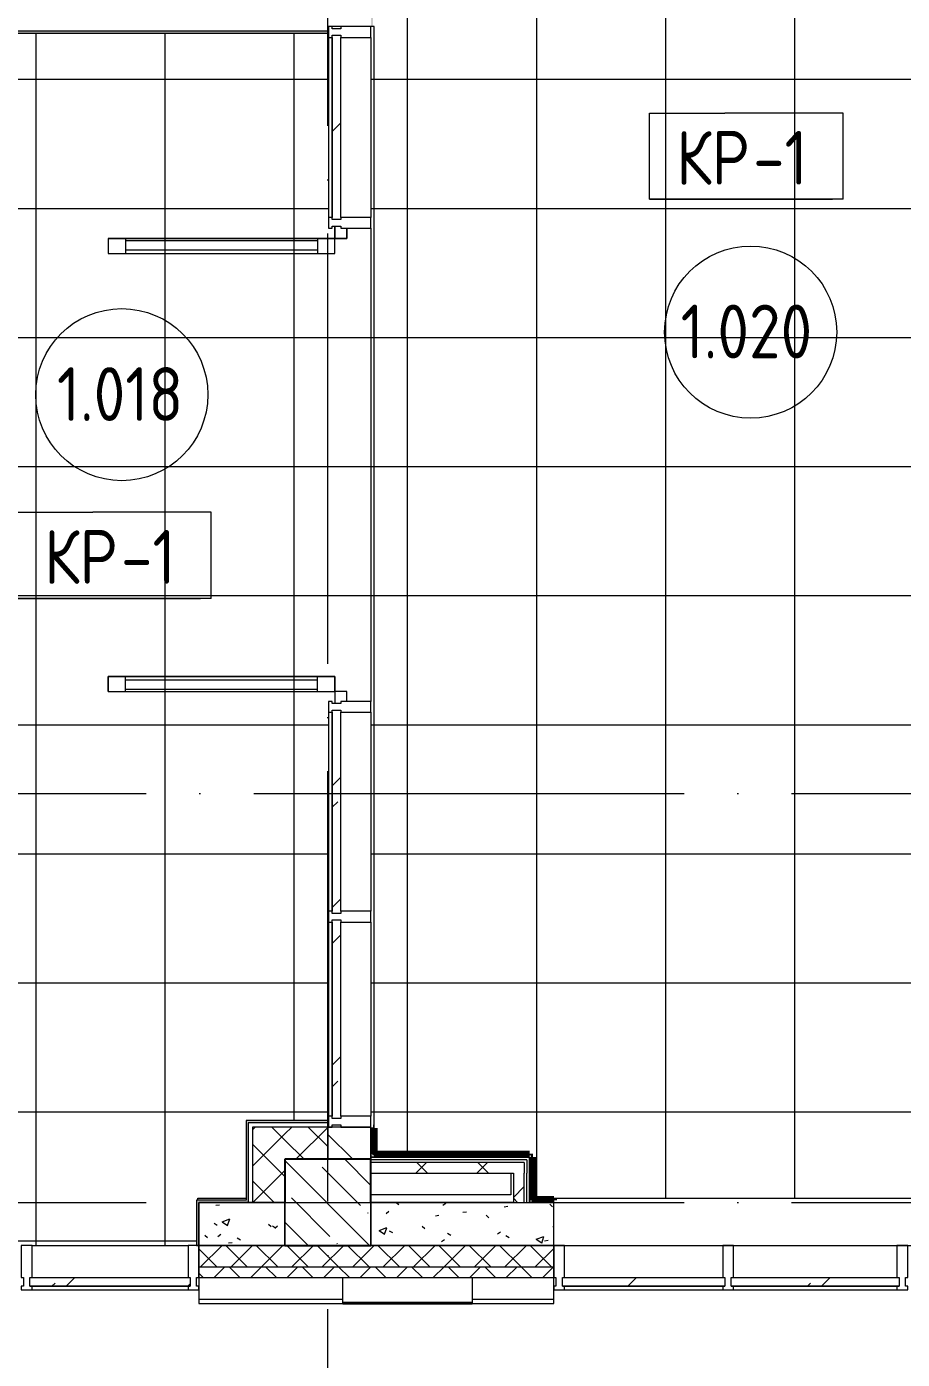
# Model space of a CAD drawing. Header units: millimetres. Extents: x -4370 to 196781, y -4577 to 61202.
# Drawn here: x 73400 to 77470, y 25695 to 31890 of the extents above; entities that cross this region are included whole.
import ezdxf

# ---------------------------------------------------------------- set-up
doc = ezdxf.new("R2010")
doc.units = ezdxf.units.MM
doc.linetypes.add('ADSK_Линия сетки', pattern=[2500, 2000, -250, 0, -250])
for name, color, linetype, lineweight in [('A-AREA-____-IDEN', 2, 'Continuous', 20), ('A-DETL-GENF-OTLN', 92, 'Continuous', 9), ('A-FLOR-____-IDEN', 11, 'Continuous', 20), ('A-FLOR-____-OTLN', 192, 'Continuous', 9), ('A-FLOR-____-PATT', 8, 'Continuous', 9), ('A-GENM-____-MCUT', 13, 'Continuous', 9), ('A-GENM-____-OTLN', 13, 'Continuous', 9), ('A-GLAZ-____-MCUT', 151, 'Continuous', 9), ('A-GLAZ-____-OTLN', 151, 'Continuous', 9), ('A-GLAZ-CURT-OTLN', 52, 'Continuous', 9), ('A-GLAZ-CWMG-MCUT', 51, 'Continuous', 9), ('A-GLAZ-CWMG-OTLN', 51, 'Continuous', 9), ('A-WALL-____-MCUT', 113, 'Continuous', 9), ('A-WALL-____-PATT', 111, 'Continuous', 9), ('A-WALL-FNSH-MCUT', 113, 'Continuous', 9), ('I-WALL-____-OTLN', 2, 'Continuous', 9), ('S-COLS-____-MCUT', 52, 'Continuous', 9), ('S-COLS-____-OTLN', 52, 'Continuous', 9), ('S-GRID-____-OTLN', 1, 'Continuous', 9)]:
    doc.layers.add(name, color=color, linetype=linetype, lineweight=lineweight)
doc.styles.add('GOST Common_1', font='GOST_Common.ttf', dxfattribs={"width": 0.9, "height": 250})
pattern_1 = [(135, (0, 0), (-84.85281, -84.85281), []), (225, (0, 0), (84.85281, -84.85281), [])]
pattern_2 = [(45, (0, 0), (-141.42136, 141.42136), []), (135, (0, 0), (-141.42136, -141.42136), [])]

# ---------------------------------------------------------------- blocks, each defined once
blk = doc.blocks.new('Прямоугольный импост - Импост структурный с накладкой - 180мм-37172188-О_АИ_ПП_0_000_Целиком')
at = {"layer": 'A-GLAZ-CWMG-OTLN', "color": 10, "lineweight": 5}
for p, q in [((74803, 31840), (74803, 31003)), ((75000, 31840), (75000, 31003))]:
    blk.add_line(p, q, dxfattribs=at)
blk = doc.blocks.new('Прямоугольный импост - Импост структурный с накладкой - 180мм-37172030-О_АИ_ПП_0_000_Целиком')
at = {"layer": 'A-GLAZ-CWMG-MCUT', "color": 90}
for p, q in [((-25, 40), (-25, 180)), ((-25, 180), (25, 180)), ((25, 180), (25, 40)), ((-15, 40), (-25, 40)), ((-25, -17), (-25, 0)), ((-25, 0), (-15, 0)), ((-15, 0), (-15, 40)), ((15, 40), (15, 0)), ((25, 40), (15, 40)), ((15, 0), (25, 0)), ((25, 0), (25, -17)), ((25, -17), (-25, -17))]:
    blk.add_line(p, q, dxfattribs=at)
blk = doc.blocks.new('PNS_Панель прямоугольная3 - Нр_Стекло - 40мм 2-37172192-О_АИ_ПП_0_000_Целиком')
at = {"layer": 'A-GLAZ-____-OTLN', "lineweight": 5}
h = blk.add_hatch(dxfattribs=at)
h.set_pattern_fill('FP_20', color=256, style=0, pattern_type=2)
h.set_pattern_definition([(315, (-31321.5, 74919.98), (282.8427, 282.8427), [200, -600]), (315, (-31421.5, 75119.98), (282.8427, 282.8427), [600, -200]), (315, (-31521.5, 74719.98), (282.8427, 282.8427), [200, -600])])
h.paths.add_polyline_path([(-428.5, -40), (428.5, -40), (428.5, 0), (-428.5, 0)])
at = {"layer": 'A-GLAZ-____-MCUT', "color": 10, "lineweight": 5}
for p, q in [((418.5, 0), (-418.5, 0)), ((-418.5, -40), (418.5, -40))]:
    blk.add_line(p, q, dxfattribs=at)
at = {"layer": 'A-GLAZ-____-OTLN', "color": 10, "lineweight": 5}
blk.add_line((-428.5, 0), (428.5, 0), dxfattribs=at)
blk = doc.blocks.new('Дверь_Витражная_СКБ_2Ст - ДВН_ДАО_Главный вход-37172286-О_АИ_ПП_0_000_Целиком')
at = {"layer": 'A-DETL-GENF-OTLN', "color": 90}
for p, q in [((-1053, 1040.5), (-983, 1040.5)), ((-1053, 1040.5), (-1053, -12.5)), ((-983, 1040.5), (-1053, 1040.5)), ((-1053, 1040.5), (-1053, -12.5)), ((-983, 1040.5), (-983, -12.5)), ((-983, -12.5), (-983, 1040.5)), ((1053, 1040.5), (983, 1040.5)), ((983, 1040.5), (983, -12.5)), ((1053, 1040.5), (983, 1040.5)), ((983, 1040.5), (983, -12.5)), ((1053, 1040.5), (1053, -12.5)), ((1053, -12.5), (1053, 1040.5)), ((-1053, 960.5), (-983, 960.5)), ((-1043, 960.5), (-1043, 67.5)), ((-999, 960.5), (-999, 67.5)), ((1053, 960.5), (983, 960.5)), ((999, 960.5), (999, 67.5)), ((1043, 960.5), (1043, 67.5)), ((-1053, 67.5), (-983, 67.5)), ((1053, 67.5), (983, 67.5)), ((-1053, -12.5), (-1110, -12.5)), ((-1053, -12.5), (-1110, -12.5)), ((-983, -12.5), (-1053, -12.5)), ((-1053, -12.5), (-983, -12.5)), ((-1053, -67.5), (-1053, -12.5)), ((-1053, -67.5), (-1053, -12.5)), ((983, -12.5), (1053, -12.5)), ((983, -12.5), (1053, -12.5)), ((1053, -67.5), (1053, -12.5)), ((1053, -12.5), (1110, -12.5)), ((1053, -12.5), (1053, -67.5)), ((1110, -12.5), (1053, -12.5)), ((-1100, -67.5), (-1053, -67.5)), ((-1100, -67.5), (-1053, -67.5)), ((1100, -67.5), (1053, -67.5)), ((1053, -67.5), (1100, -67.5))]:
    blk.add_line(p, q, dxfattribs=at)
blk = doc.blocks.new('Прямоугольный импост - Импост структурный с накладкой - 180мм-37172032-О_АИ_ПП_0_000_Целиком')
at = {"layer": 'A-GLAZ-CWMG-MCUT', "color": 90}
for p, q in [((-25, 40), (-25, 180)), ((-25, 180), (25, 180)), ((25, 180), (25, 40)), ((-15, 40), (-25, 40)), ((-25, -17), (-25, 0)), ((-25, 0), (-15, 0)), ((-15, 0), (-15, 40)), ((15, 40), (15, 0)), ((25, 40), (15, 40)), ((15, 0), (25, 0)), ((25, 0), (25, -17)), ((25, -17), (-25, -17))]:
    blk.add_line(p, q, dxfattribs=at)
blk = doc.blocks.new('PNS_Панель прямоугольная3 - Нр_Стекло - 40мм 2-37172512-О_АИ_ПП_0_000_Целиком')
at = {"layer": 'A-GLAZ-____-OTLN', "lineweight": 5}
h = blk.add_hatch(dxfattribs=at)
h.set_pattern_fill('FP_21', color=256, style=0, pattern_type=2)
h.set_pattern_definition([(315, (-28140.5, 74919.98), (282.8427, 282.8427), [200, -600]), (315, (-28240.5, 75119.98), (282.8427, 282.8427), [600, -200]), (315, (-28340.5, 74719.98), (282.8427, 282.8427), [200, -600])])
h.paths.add_polyline_path([(-472.5, 0), (-472.5, -40), (472.5, -40), (472.5, 0), (-462.5, 0)])
at = {"layer": 'A-GLAZ-____-MCUT', "color": 10, "lineweight": 5}
for p, q in [((462.5, 0), (-462.5, 0)), ((-462.5, -40), (462.5, -40))]:
    blk.add_line(p, q, dxfattribs=at)
at = {"layer": 'A-GLAZ-____-OTLN', "color": 10, "lineweight": 5}
blk.add_line((-472.5, 0), (472.5, 0), dxfattribs=at)
blk = doc.blocks.new('Прямоугольный импост - Импост структурный с накладкой - 180мм-37172510-О_АИ_ПП_0_000_Целиком')
at = {"layer": 'A-GLAZ-CWMG-OTLN', "color": 10, "lineweight": 5}
for p, q in [((74803, 28703), (74803, 27778)), ((75000, 28703), (75000, 27778))]:
    blk.add_line(p, q, dxfattribs=at)
blk = doc.blocks.new('Прямоугольный импост - Импост структурный с накладкой - 180мм-37172034-О_АИ_ПП_0_000_Целиком')
at = {"layer": 'A-GLAZ-CWMG-MCUT', "color": 90}
for p, q in [((-25, 40), (-25, 180)), ((-25, 180), (25, 180)), ((25, 180), (25, 40)), ((-15, 40), (-25, 40)), ((-25, -17), (-25, 0)), ((-25, 0), (-15, 0)), ((-15, 0), (-15, 40)), ((15, 40), (15, 0)), ((25, 40), (15, 40)), ((15, 0), (25, 0)), ((25, 0), (25, -17)), ((25, -17), (-25, -17))]:
    blk.add_line(p, q, dxfattribs=at)
blk = doc.blocks.new('PNS_Панель прямоугольная3 - Нр_Стекло - 40мм 2-37172520-О_АИ_ПП_0_000_Целиком')
at = {"layer": 'A-GLAZ-____-OTLN', "lineweight": 5}
h = blk.add_hatch(dxfattribs=at)
h.set_pattern_fill('FP_22', color=256, style=0, pattern_type=2)
h.set_pattern_definition([(315, (-27176.5, 74919.98), (282.8427, 282.8427), [200, -600]), (315, (-27276.5, 75119.98), (282.8427, 282.8427), [600, -200]), (315, (-27376.5, 74719.98), (282.8427, 282.8427), [200, -600])])
h.paths.add_polyline_path([(-461.5, -40), (461.5, -40), (461.5, 0), (-461.5, 0)])
at = {"layer": 'A-GLAZ-____-MCUT', "color": 10, "lineweight": 5}
for p, q in [((451.5, 0), (-451.5, 0)), ((-451.5, -40), (451.5, -40))]:
    blk.add_line(p, q, dxfattribs=at)
at = {"layer": 'A-GLAZ-____-OTLN', "color": 10, "lineweight": 5}
blk.add_line((-461.5, 0), (461.5, 0), dxfattribs=at)
blk = doc.blocks.new('Прямоугольный импост - Импост структурный с накладкой - 180мм-37172511-О_АИ_ПП_0_000_Целиком')
at = {"layer": 'A-GLAZ-CWMG-OTLN', "color": 10, "lineweight": 5}
for p, q in [((74803, 27728), (74803, 26825)), ((75000, 27728), (75000, 26825))]:
    blk.add_line(p, q, dxfattribs=at)
blk = doc.blocks.new('Прямоугольный импост - Импост структурный с накладкой - 190мм-21718785-О_АИ_ПП_0_000_Целиком')
at = {"layer": 'A-GLAZ-CWMG-MCUT', "color": 90}
for p, q in [((0, 17), (-50, 17)), ((-50, 17), (-50, 0)), ((-50, 0), (-40, 0)), ((-40, 0), (-40, -40)), ((-10, -40), (-10, 0)), ((-10, 0), (0, 0)), ((0, 0), (0, 17)), ((-40, -40), (-50, -40)), ((-50, -40), (-50, -190)), ((0, -40), (-10, -40)), ((0, -190), (0, -40)), ((-50, -190), (0, -190))]:
    blk.add_line(p, q, dxfattribs=at)
blk = doc.blocks.new('PNS_Панель прямоугольная2 - Нр_Стекло - 40мм-36084321-О_АИ_ПП_0_000_Целиком')
at = {"layer": 'A-GLAZ-____-OTLN', "lineweight": 5}
h = blk.add_hatch(dxfattribs=at)
h.set_pattern_fill('FP_90', color=256, style=0, pattern_type=2)
h.set_pattern_definition([(45, (-73887.5, -25935), (-282.8427, 282.8427), [200, -600]), (45, (-74087.5, -26035), (-282.8427, 282.8427), [600, -200]), (45, (-73687.5, -26135), (-282.8427, 282.8427), [200, -600])])
h.paths.add_polyline_path([(372.5, 0), (372.5, 40), (-372.5, 40), (-372.5, 0), (362.5, 0)])
at = {"layer": 'A-GLAZ-____-MCUT', "color": 10, "lineweight": 5}
for p, q in [((-362.5, 40), (362.5, 40)), ((362.5, 0), (-362.5, 0))]:
    blk.add_line(p, q, dxfattribs=at)
at = {"layer": 'A-GLAZ-____-OTLN', "color": 10, "lineweight": 5}
blk.add_line((-372.5, 0), (372.5, 0), dxfattribs=at)
blk = doc.blocks.new('Прямоугольный импост - Импост структурный с накладкой - 190мм-21850607-О_АИ_ПП_0_000_Целиком')
at = {"layer": 'A-GLAZ-CWMG-MCUT', "color": 90}
for p, q in [((-50, 0), (-50, 17)), ((-50, 17), (0, 17)), ((-40, 0), (-50, 0)), ((-40, -40), (-40, 0)), ((0, 0), (-10, 0)), ((-10, 0), (-10, -40)), ((0, 17), (0, 0)), ((-50, -190), (-50, -40)), ((-50, -40), (-40, -40)), ((-10, -40), (0, -40)), ((0, -40), (0, -190)), ((0, -190), (-50, -190))]:
    blk.add_line(p, q, dxfattribs=at)
blk = doc.blocks.new('Прямоугольный импост - Импост структурный с накладкой - 190мм-36086474-О_АИ_ПП_0_000_Целиком')
at = {"layer": 'A-GLAZ-CWMG-OTLN', "color": 10, "lineweight": 5}
for p, q in [((73425, 26225), (74150, 26225)), ((73425, 26018), (74150, 26018))]:
    blk.add_line(p, q, dxfattribs=at)
blk = doc.blocks.new('Прямоугольный импост - Импост структурный с накладкой - 190мм-21718787-О_АИ_ПП_0_000_Целиком')
at = {"layer": 'A-GLAZ-CWMG-MCUT', "color": 90}
for p, q in [((-25, 0), (-25, 17)), ((-25, 17), (25, 17)), ((-15, 0), (-25, 0)), ((-15, -40), (-15, 0)), ((25, 0), (15, 0)), ((15, 0), (15, -40)), ((25, 17), (25, 0)), ((-25, -190), (-25, -40)), ((-25, -40), (-15, -40)), ((15, -40), (25, -40)), ((25, -40), (25, -190)), ((25, -190), (-25, -190))]:
    blk.add_line(p, q, dxfattribs=at)
blk = doc.blocks.new('PNS_Панель прямоугольная2 - Нр_Стекло - 40мм-36086606-О_АИ_ПП_0_000_Целиком')
at = {"layer": 'A-GLAZ-____-OTLN', "lineweight": 5}
h = blk.add_hatch(dxfattribs=at)
h.set_pattern_fill('FP_91', color=256, style=0, pattern_type=2)
h.set_pattern_definition([(45, (-76367.47, -25935), (-282.8427, 282.8427), [200, -600]), (45, (-76567.47, -26035), (-282.8427, 282.8427), [600, -200]), (45, (-76167.47, -26135), (-282.8427, 282.8427), [200, -600])])
h.paths.add_polyline_path([(241.9, 0), (377.5, 0), (377.5, 40), (-377.5, 40), (-377.5, 0), (-367.5, 0)])
at = {"layer": 'A-GLAZ-____-MCUT', "color": 10, "lineweight": 5}
for p, q in [((-367.5, 40), (367.5, 40)), ((367.5, 0), (-367.5, 0))]:
    blk.add_line(p, q, dxfattribs=at)
at = {"layer": 'A-GLAZ-____-OTLN', "color": 10, "lineweight": 5}
blk.add_line((-377.5, 0), (377.5, 0), dxfattribs=at)
blk = doc.blocks.new('PNS_Панель прямоугольная2 - Нр_Стекло - 40мм-36085574-О_АИ_ПП_0_000_Целиком')
at = {"layer": 'A-GLAZ-____-OTLN', "lineweight": 5}
h = blk.add_hatch(dxfattribs=at)
h.set_pattern_fill('FP_92', color=256, style=0, pattern_type=2)
h.set_pattern_definition([(45, (-77164.96, -25935), (-282.8427, 282.8427), [200, -600]), (45, (-77364.96, -26035), (-282.8427, 282.8427), [600, -200]), (45, (-76964.96, -26135), (-282.8427, 282.8427), [200, -600])])
h.paths.add_polyline_path([(390, 0), (390, 40), (-390, 40), (-390, 0), (380, 0)])
at = {"layer": 'A-GLAZ-____-MCUT', "color": 10, "lineweight": 5}
for p, q in [((-380, 40), (380, 40)), ((380, 0), (-380, 0))]:
    blk.add_line(p, q, dxfattribs=at)
at = {"layer": 'A-GLAZ-____-OTLN', "color": 10, "lineweight": 5}
blk.add_line((-390, 0), (390, 0), dxfattribs=at)
blk = doc.blocks.new('Прямоугольный импост - Импост структурный с накладкой - 190мм-36086501-О_АИ_ПП_0_000_Целиком')
at = {"layer": 'A-GLAZ-CWMG-OTLN', "color": 10, "lineweight": 5}
for p, q in [((75900, 26225), (76635, 26225)), ((75900, 26018), (76635, 26018))]:
    blk.add_line(p, q, dxfattribs=at)
blk = doc.blocks.new('Прямоугольный импост - Импост структурный с накладкой - 190мм-36086511-О_АИ_ПП_0_000_Целиком')
at = {"layer": 'A-GLAZ-CWMG-OTLN', "color": 10, "lineweight": 5}
for p, q in [((76685, 26225), (77445, 26225)), ((76685, 26018), (77445, 26018))]:
    blk.add_line(p, q, dxfattribs=at)
blk = doc.blocks.new('ASML_АР_Отделка Люка - ВО Отделка люков_Грунтовка 0_Шпатлевка 0_Окраска 0_0-V76-О_АИ_ПП_0_000_Целиком')
at = {"layer": 'A-GENM-____-MCUT', "color": 130, "lineweight": 25}
for p, q in [((300, 3), (-300, 3)), ((-300, 3), (-300, 0)), ((300, 0), (300, 3)), ((-300, 0), (300, 0))]:
    blk.add_line(p, q, dxfattribs=at)
blk = doc.blocks.new('0083_СОШ675_АР_R22_rvt-1-О_АИ_ПП_0_000_Целиком')
at = {"layer": 'A-WALL-____-PATT', "lineweight": 5}
h = blk.add_hatch(dxfattribs=at)
h.set_pattern_fill('FP_4', color=10, style=0, pattern_type=2)
h.set_pattern_definition([(135, (0, 0), (-141.42136, -141.42136), [])])
h.paths.add_polyline_path([(74800, 26625), (75000, 26625), (75000, 26775), (74800, 26775)])
h = blk.add_hatch(dxfattribs=at)
h.set_pattern_fill('FP_56', color=252, style=0, pattern_type=2)
h.set_pattern_definition(pattern_2)
h.paths.add_polyline_path([(75662.5, 26560), (75712.5, 26560), (75712.5, 26610), (75000, 26610), (75000, 26560), (75267.5, 26560)])
h = blk.add_hatch(dxfattribs=at)
h.set_pattern_fill('FP_56', color=252, style=0, pattern_type=2)
h.set_pattern_definition(pattern_2)
h.paths.add_polyline_path([(75662.5, 26425), (75712.5, 26425), (75712.5, 26560), (75662.5, 26560), (75662.5, 26501.3)])
h = blk.add_hatch(dxfattribs=at)
h.set_pattern_fill('FP_5', color=10, style=0, pattern_type=2)
h.set_pattern_definition([(50, (0, 0), (364.3679, -31.8783), [38.1, -419.1]), (355, (0, 0), (-70.4859, 382.1133), [30.48, -335.28]), (100.451, (30.36, -2.66), (293.885, 350.2334), [32.38, -356.18]), (46.184, (0, 101.6), (542.1585, -84.0858), [57.15, -628.65]), (96.636, (45.2, 94.6), (474.805, 494.8554), [48.57, -534.27]), (351.184, (0, 101.6), (474.8102, 494.85), [45.72, -502.92]), (21, (50.8, 76.2), (303.2285, -204.5305), [38.1, -419.1]), (326, (50.8, 76.2), (123.6039, 368.376), [30.48, -335.28]), (71.451, (76.07, 59.16), (426.8341, 163.8427), [32.38, -356.18]), (37.5, (0, 0), (6.17665, 169.11015), [16.764, -314.452, 16.764, -323.596, -336.55]), (37.5, (0, 0), (6.17665, 169.11015), [-671.576, 16.764, -319.786]), (7.5, (0, 0), (133.63888, 200.3615), [16.764, -177.292, 16.764, -306.832, -128.27]), (7.5, (0, 0), (133.63888, 200.3615), [-517.652, 16.764, -111.506]), (327.5, (-113.28, 0), (271.18182, -11.45836), [16.764, -110.236, 16.764, -379.476, -525.78]), (327.5, (-113.28, 0), (271.18182, -11.45836), [-523.24, 16.764, -509.016]), (317.5, (-164.08, 0), (296.2585, 50.85285), [16.764, -148.336, 16.764, -246.38, -373.38]), (317.5, (-164.08, 0), (296.2585, 50.85285), [-428.244, 16.764, -356.616])])
h.paths.add_polyline_path([(75267.5, 26225), (75850, 26225), (75850, 26425), (75000, 26425), (75000, 26225)])
h.paths.add_polyline_path([(74600, 26225), (74600, 26425), (74200, 26425), (74200, 26225), (74336.1, 26225)])
h = blk.add_hatch(dxfattribs=at)
h.set_pattern_fill('FP_6', color=10, style=0, pattern_type=2)
h.set_pattern_definition([(45, (0, 0), (-70.71068, 70.71068), []), (135, (0, 0), (-70.71068, -70.71068), [])])
h.paths.add_polyline_path([(104700, 26125.1), (104700, 26225.1), (104430, 26225.1), (104430, 26125.1), (104600, 26125.1)])
h.paths.add_polyline_path([(103330, 26125.1), (103330, 26225.1), (103090, 26225.1), (103090, 26125.1), (103210, 26125.1)])
h.paths.add_polyline_path([(101360, 26125.1), (101360, 26225.1), (100150, 26225.1), (100150, 26125.1), (101347.4, 26125.1)])
h.paths.add_polyline_path([(97450, 26125.1), (97450, 26225.1), (96250, 26225.1), (96250, 26125.1), (97000.7, 26125.1)])
h.paths.add_polyline_path([(98350, 26125.1), (99250, 26125.1), (99250, 26225.1), (98350, 26225.1)])
h.paths.add_polyline_path([(95350, 26125.1), (95350, 26225.1), (94450, 26225.1), (94450, 26125.1), (95137.9, 26125.1)])
h.paths.add_polyline_path([(93550, 26125.1), (93550, 26225.1), (92350, 26225.1), (92350, 26125.1), (93275, 26125.1)])
h.paths.add_polyline_path([(91412.2, 26125.1), (91450, 26125.1), (91450, 26225.1), (90550, 26225.1), (90550, 26125.1)])
h.paths.add_polyline_path([(89650, 26125.1), (89650, 26225.1), (88450, 26225.1), (88450, 26125.1), (89549.3, 26125.1)])
h.paths.add_polyline_path([(87550, 26125.1), (87550, 26225.1), (86650, 26225.1), (86650, 26125.1)])
h.paths.add_polyline_path([(85750, 26125.1), (85750, 26225.1), (84250, 26225.1), (84250, 26125.1), (85202.7, 26125.1)])
h.paths.add_polyline_path([(83350, 26125.1), (83350, 26225.1), (82450, 26225.1), (82450, 26125.1), (83339.8, 26125.1)])
h.paths.add_polyline_path([(81477, 26125.1), (81550, 26125.1), (81550, 26225.1), (79900, 26225), (79900, 26125.1), (80856.1, 26125.1)])
h.paths.add_polyline_path([(75850, 26125.1), (75850, 26225.1), (74200, 26225.1), (74200, 26125.1), (75578, 26125.1)])
h = blk.add_hatch(dxfattribs=at)
h.set_pattern_fill('FP_1', color=10, style=0, pattern_type=2)
h.set_pattern_definition(pattern_1)
h.paths.add_polyline_path([(104600, 26075.1), (104600, 26125.1), (104430, 26125.1), (104430, 26075.1), (104550, 26075.1)])
h.paths.add_polyline_path([(103330, 26075.1), (103330, 26125.1), (103090, 26125.1), (103090, 26075.1), (103210, 26075.1)])
h.paths.add_polyline_path([(99250, 26075.1), (99250, 26125.1), (98350, 26125.1), (98350, 26075.1), (98863.6, 26075.1)])
h.paths.add_polyline_path([(100415.9, 26075.1), (101360, 26075.1), (101360, 26125.1), (100150, 26125.1), (100150, 26075.1)])
h.paths.add_polyline_path([(97000.7, 26075.1), (97450, 26075.1), (97450, 26125.1), (96250, 26125.1), (96250, 26075.1), (96379.8, 26075.1)])
h.paths.add_polyline_path([(92654.1, 26075.1), (93550, 26075.1), (93550, 26125.1), (92350, 26125.1), (92350, 26075.1)])
h.paths.add_polyline_path([(95137.9, 26075.1), (95350, 26075.1), (95350, 26125.1), (94450, 26125.1), (94450, 26075.1)])
h.paths.add_polyline_path([(91412.2, 26075.1), (91450, 26075.1), (91450, 26125.1), (90550, 26125.1), (90550, 26075.1)])
h.paths.add_polyline_path([(89650, 26075.1), (89650, 26125.1), (88450, 26125.1), (88450, 26075.1), (89549.3, 26075.1)])
h.paths.add_polyline_path([(87550, 26075.1), (87550, 26125.1), (86650, 26125.1), (86650, 26075.1)])
h.paths.add_polyline_path([(85202.7, 26075.1), (85750, 26075.1), (85750, 26125.1), (84250, 26125.1), (84250, 26075.1), (84581.7, 26075.1)])
h.paths.add_polyline_path([(83339.8, 26075.1), (83350, 26075.1), (83350, 26125.1), (82450, 26125.1), (82450, 26075.1), (82718.9, 26075.1)])
h.paths.add_polyline_path([(81477, 26075.1), (81550, 26075.1), (81550, 26125.1), (79900, 26125.1), (79900, 26075.1), (80856.1, 26075.1)])
h.paths.add_polyline_path([(75470, 26075.1), (75850, 26075.1), (75850, 26125.1), (74200, 26125.1), (74200, 26075.1), (75267.5, 26075.1)])
at = {"layer": 'S-COLS-____-OTLN', "lineweight": 5}
h = blk.add_hatch(dxfattribs=at)
h.set_pattern_fill('FP_3', color=256, style=0, pattern_type=2)
h.set_pattern_definition([(135, (0, 0), (-142.5612, -142.5612), []), (135, (142.56, 0), (-142.5612, -142.5612), [252.016, -50.403, 3.353, -47.05])])
h.paths.add_polyline_path([(74646.6, 26225), (75000, 26225), (75000, 26625), (74600, 26625), (74600, 26225)])
at = {"layer": 'A-FLOR-____-OTLN', "color": 90}
for p, q in [((75650, 26560), (75650, 26460)), ((75650, 26460), (75000, 26460)), ((75850, 26225.1), (79900, 26225.1))]:
    blk.add_line(p, q, dxfattribs=at)
at = {"layer": 'A-WALL-____-MCUT', "color": 50, "lineweight": 13}
for p, q in [((75000, 26775), (74800, 26775)), ((74800, 26775), (74800, 26625)), ((75000, 26625), (75000, 26775)), ((74800, 26625), (75000, 26625)), ((75000, 26610), (75000, 26560)), ((75712.5, 26610), (75000, 26610)), ((75712.5, 26610), (75712.5, 26560)), ((75000, 26560), (75662.5, 26560)), ((75662.5, 26560), (75662.5, 26425)), ((75712.5, 26425), (75712.5, 26560)), ((74600, 26425), (74200, 26425)), ((74200, 26425), (74200, 26225)), ((75662.5, 26425), (75000, 26425)), ((75712.5, 26425), (75725, 26425)), ((75725, 26425), (75737.5, 26425)), ((75850, 26425), (75737.5, 26425)), ((75850, 26225), (75850, 26425)), ((74600, 26225.1), (74200, 26225.1)), ((74200, 26225), (74600, 26225)), ((75850, 26225.1), (75000, 26225.1)), ((75000, 26225), (75850, 26225)), ((74200, 26125.1), (74200, 26090.1)), ((74200, 26125.1), (75850, 26125.1)), ((74200, 26090.1), (74200, 26075.1)), ((75850, 26090.1), (75850, 26125.1)), ((75850, 26075.1), (75850, 26090.1)), ((74200, 26075.1), (74870, 26075.1)), ((74870, 26075.1), (75470, 26075.1)), ((75470, 26075.1), (75850, 26075.1))]:
    blk.add_line(p, q, dxfattribs=at)
at = {"layer": 'A-WALL-____-MCUT', "color": 10, "lineweight": 5}
for p, q in [((75725, 26622.5), (75000, 26622.5)), ((75725, 26622.5), (75725, 26610)), ((75725, 26610), (75725, 26560)), ((75725, 26425), (75725, 26560)), ((74600, 26225), (74600, 26425)), ((75000, 26425), (75000, 26225)), ((75662.5, 26425), (75712.5, 26425)), ((74200, 25975.1), (74870, 25975.1)), ((75470, 25975.1), (75850, 25975.1))]:
    blk.add_line(p, q, dxfattribs=at)
at = {"layer": 'A-WALL-____-MCUT', "color": 90}
for p, q in [((74200, 26225.1), (74200, 26125.1)), ((75000, 26225.1), (74600, 26225.1)), ((75850, 26125.1), (75850, 26225.1)), ((74200, 26075.1), (74200, 25975.1)), ((74870, 25975.1), (74870, 26075.1)), ((75470, 26075.1), (75470, 25975.1)), ((75850, 25975.1), (75850, 26075.1))]:
    blk.add_line(p, q, dxfattribs=at)
at = {"layer": 'A-WALL-FNSH-MCUT', "color": 90}
for p, q in [((75737.5, 26635), (75000, 26635)), ((75000, 26635), (75000, 26622.5)), ((75000, 26622.5), (75000, 26610)), ((75737.5, 26622.5), (75737.5, 26635)), ((75737.5, 26610), (75737.5, 26622.5)), ((75737.5, 26560), (75737.5, 26610)), ((75737.5, 26425), (75737.5, 26560)), ((74200, 25975.1), (74200, 25955.1)), ((74870, 25958.1), (74870, 25975.1)), ((75470, 25975.1), (75470, 25958.1)), ((75850, 25955.1), (75850, 25975.1)), ((74200, 25955.1), (74870, 25955.1)), ((75470, 25955.1), (75850, 25955.1))]:
    blk.add_line(p, q, dxfattribs=at)
at = {"layer": 'S-COLS-____-MCUT', "color": 130, "lineweight": 25}
for p, q in [((75000, 26625), (74600, 26625)), ((74600, 26625), (74600, 26425)), ((75000, 26425), (75000, 26625)), ((74600, 26225), (75000, 26225))]:
    blk.add_line(p, q, dxfattribs=at)
at = {"layer": 'S-COLS-____-OTLN', "color": 90}
for p, q in [((74600, 26425), (74600, 26225)), ((75000, 26225), (75000, 26425))]:
    blk.add_line(p, q, dxfattribs=at)
at = {"layer": 'A-GENM-____-OTLN', "color": 90, "lineweight": 9, "rotation": 180}
blk.add_blockref('ASML_АР_Отделка Люка - ВО Отделка люков_Грунтовка 0_Шпатлевка 0_Окраска 0_0-V76-О_АИ_ПП_0_000_Целиком', (75170, 25958.1), dxfattribs=at)
at = {"layer": 'A-GLAZ-CURT-OTLN', "color": 90, "lineweight": 9, "rotation": 89.99999999999935}
for name, p in [('PNS_Панель прямоугольная3 - Нр_Стекло - 40мм 2-37172192-О_АИ_ПП_0_000_Целиком', (74820, 31421.5)), ('Дверь_Витражная_СКБ_2Ст - ДВН_ДАО_Главный вход-37172286-О_АИ_ПП_0_000_Целиком', (74820, 29853)), ('PNS_Панель прямоугольная3 - Нр_Стекло - 40мм 2-37172512-О_АИ_ПП_0_000_Целиком', (74820, 28240.5)), ('PNS_Панель прямоугольная3 - Нр_Стекло - 40мм 2-37172520-О_АИ_ПП_0_000_Целиком', (74820, 27276.5))]:
    blk.add_blockref(name, p, dxfattribs=at)
at = {"layer": 'A-GLAZ-CURT-OTLN', "color": 90, "lineweight": 9}
for name, p in [('PNS_Панель прямоугольная2 - Нр_Стекло - 40мм-36084321-О_АИ_ПП_0_000_Целиком', (73787.5, 26035)), ('PNS_Панель прямоугольная2 - Нр_Стекло - 40мм-36086606-О_АИ_ПП_0_000_Целиком', (76267.5, 26035)), ('PNS_Панель прямоугольная2 - Нр_Стекло - 40мм-36085574-О_АИ_ПП_0_000_Целиком', (77065, 26035))]:
    blk.add_blockref(name, p, dxfattribs=at)
at = {"layer": 'A-GLAZ-CWMG-OTLN', "color": 90, "lineweight": 9, "extrusion": (0, 0, -1)}
for name, p, rotation in [('Прямоугольный импост - Импост структурный с накладкой - 180мм-37172032-О_АИ_ПП_0_000_Целиком', (-74820, 31865), 90.00000000000065), ('Прямоугольный импост - Импост структурный с накладкой - 180мм-37172030-О_АИ_ПП_0_000_Целиком', (-74820, 30978), 90.00000000000065), ('Прямоугольный импост - Импост структурный с накладкой - 180мм-37172030-О_АИ_ПП_0_000_Целиком', (-74820, 28728), 90.00000000000065), ('Прямоугольный импост - Импост структурный с накладкой - 180мм-37172034-О_АИ_ПП_0_000_Целиком', (-74820, 27753), 90.00000000000065), ('Прямоугольный импост - Импост структурный с накладкой - 180мм-37172034-О_АИ_ПП_0_000_Целиком', (-74820, 26800), 90.00000000000065), ('Прямоугольный импост - Импост структурный с накладкой - 190мм-21718787-О_АИ_ПП_0_000_Целиком', (-73400, 26035), 180), ('Прямоугольный импост - Импост структурный с накладкой - 190мм-21850607-О_АИ_ПП_0_000_Целиком', (-74200, 26035), 180), ('Прямоугольный импост - Импост структурный с накладкой - 190мм-21718787-О_АИ_ПП_0_000_Целиком', (-76660, 26035), 180), ('Прямоугольный импост - Импост структурный с накладкой - 190мм-21718787-О_АИ_ПП_0_000_Целиком', (-77470, 26035), 180)]:
    blk.add_blockref(name, p, dxfattribs=dict(at, rotation=rotation))
at = {"layer": 'A-GLAZ-CWMG-OTLN', "color": 90, "lineweight": 9}
for name in ['Прямоугольный импост - Импост структурный с накладкой - 180мм-37172188-О_АИ_ПП_0_000_Целиком', 'Прямоугольный импост - Импост структурный с накладкой - 180мм-37172510-О_АИ_ПП_0_000_Целиком', 'Прямоугольный импост - Импост структурный с накладкой - 180мм-37172511-О_АИ_ПП_0_000_Целиком', 'Прямоугольный импост - Импост структурный с накладкой - 190мм-36086474-О_АИ_ПП_0_000_Целиком', 'Прямоугольный импост - Импост структурный с накладкой - 190мм-36086501-О_АИ_ПП_0_000_Целиком', 'Прямоугольный импост - Импост структурный с накладкой - 190мм-36086511-О_АИ_ПП_0_000_Целиком']:
    blk.add_blockref(name, (0, 0), dxfattribs=at)
at = {"layer": 'A-GLAZ-CWMG-OTLN', "color": 90, "lineweight": 9, "rotation": 180}
blk.add_blockref('Прямоугольный импост - Импост структурный с накладкой - 190мм-21718785-О_АИ_ПП_0_000_Целиком', (75850, 26035), dxfattribs=at)
blk = doc.blocks.new('ADSK_Марка_Перекрытие - Типоразмер_ADSK_Марка-158127-О_АИ_ПП_0_000_Целиком')
at = {"layer": 'A-FLOR-____-IDEN'}
for p, q in [((-4.5, 4), (-1, 4)), ((-4.5, 0), (-4.5, 4)), ((4.5, 4), (-1, 4)), ((4.5, 0), (4.5, 4)), ((4.5, 0), (-4.5, 0)), ((-4.5, 0), (4, 0))]:
    blk.add_line(p, q, dxfattribs=at)
blk = doc.blocks.new('ADSK_Марка_Помещение_ОдноЗначение - Номер-159740-О_АИ_ПП_0_000_Целиком')
at = {"layer": 'A-AREA-____-IDEN'}
blk.add_circle((0, 0), 4, dxfattribs=at)

msp = doc.modelspace()

# ---------------------------------------------------------------- hatches: boundary and pattern name
at = {"layer": 'A-FLOR-____-PATT'}
h = msp.add_hatch(dxfattribs=at)
h.set_pattern_fill('FP_142', color=256, style=0, pattern_type=2)
h.set_pattern_definition([(0, (77570.3, 31044.94), (0, 600), []), (90, (77570.3, 31044.94), (-600, 4e-14), [])])
h.paths.add_polyline_path([(75752.5, 26444.999414), (79884.978078, 26444.999414), (79884.978078, 26625), (79879.978078, 26625), (79879.978078, 32325), (79884.978078, 32325), (79884.978078, 32734.999414), (79879.978078, 32734.999414), (79879.978078, 35634.999414), (79360.303092, 35634.999414), (79360.303092, 35729.999414), (75019.978078, 35729.999414), (75019.978078, 32314.999414), (75014.978078, 32314.999414), (75014.978078, 31889.999414), (74999.978078, 31889.999414), (75000.45343, 26769.999414), (75014.978078, 26769.999414), (75014.978078, 26650.11992), (75737.5, 26650.11992), (75737.5, 26645.11992), (75747.5, 26645.11992), (75747.5, 26635.11992), (75752.5, 26634.963206), (75752.5, 26445.6512)])
h = msp.add_hatch(dxfattribs=at)
h.set_pattern_fill('FP_193', color=256, style=0, pattern_type=2)
h.set_pattern_definition([(0, (73443.5, 29244.94), (0, 600), []), (90, (73443.5, 29244.94), (-600, 4e-14), [])])
h.paths.add_polyline_path([(71807, 26225), (74190, 26225), (74190, 26435.000586), (74195.021922, 26435.000586), (74195.021922, 26444.940333), (74419.978078, 26444.940333), (74419.978078, 26805), (74800, 26805), (74800, 26775), (74802.978078, 26775), (74802.978078, 28753), (74819.978078, 28753), (74819.978078, 28743), (74859.978078, 28743), (74859.978078, 28753), (74999.978078, 28753), (75000, 26769.999414), (75014.978078, 26769.999414), (75015, 31889.939747), (74999.978078, 31889.939747), (74999.978078, 30953), (74859.978078, 30953), (74859.978078, 30963), (74819.978078, 30963), (74819.978078, 30953), (74802.978078, 30953), (74802.978078, 31889.939747), (74800, 31889.939747), (74800, 31860), (71807, 31860), (71807, 30998), (73304.978078, 30998), (73304.978078, 28698), (71807, 28698), (71807, 27078.862758)])
h.paths.add_polyline_path([(74819.978078, 26774.999414), (74859.978078, 26774.999414), (74859.978078, 26784.999414), (74819.978078, 26784.999414)])
h.paths.add_polyline_path([(74819.978078, 31879.999414), (74859.978078, 31879.999414), (74859.978078, 31889.939747), (74819.978078, 31889.939747)])
at = {"layer": 'A-WALL-____-PATT'}
h = msp.add_hatch(color=7, dxfattribs=at)
h.paths.add_polyline_path([(75009.978078, 26635.11992), (75009.978078, 26769.999414), (74999.978078, 26769.999414), (74999.978078, 26635.11992)])
h.paths.add_polyline_path([(74999.978078, 31889.999414), (75009.978078, 31889.999414), (75009.978078, 32730), (74999.978078, 32730), (74999.978078, 32276.542441)])
for points in [[(74800, 31860), (74800, 31870), (71805, 31870), (71805, 31860), (74646.560635, 31860)], [(74419.978078, 26435.000586), (74429.978078, 26435.000586), (74429.978078, 26805), (74419.978078, 26805), (74419.978078, 26501.342793)], [(74800, 26795), (74800, 26805), (74429.978078, 26805), (74429.978078, 26795), (74646.560635, 26795)], [(75737.5, 26635.11992), (75747.5, 26635.11992), (75747.5, 26645.11992), (75009.978078, 26645.11992), (75009.978078, 26635.11992), (75267.509651, 26635.11992)], [(75747.5, 26435), (75747.5, 26635.11992), (75737.5, 26635.11992), (75737.5, 26435)], [(74200, 26425.000586), (74429.978078, 26425.000586), (74429.978078, 26435.000586), (74190, 26435.000586), (74190, 26425.000586)], [(74200, 26225.000586), (74200, 26425.000586), (74190, 26425.000586), (74190, 26225.000586)], [(75849.978078, 26425), (75849.978078, 26435), (75737.5, 26435), (75737.5, 26425)]]:
    msp.add_hatch(color=7, dxfattribs=at).paths.add_polyline_path(points)
h = msp.add_hatch(dxfattribs=at)
h.set_pattern_fill('FP_1', style=0, pattern_type=2)
h.set_pattern_definition(pattern_1)
h.paths.add_polyline_path([(74449.978078, 26425.000586), (74599.978078, 26425.000586), (74599.978078, 26775), (74449.978078, 26775), (74449.978078, 26501.342793)])
h = msp.add_hatch(dxfattribs=at)
h.set_pattern_fill('FP_1', style=0, pattern_type=2)
h.set_pattern_definition(pattern_1)
h.paths.add_polyline_path([(74800, 26625), (74800, 26775), (74599.978078, 26775), (74599.978078, 26625), (74646.560635, 26625)])

# ---------------------------------------------------------------- linework, layer by layer
at = {"layer": 'A-FLOR-____-OTLN'}
for p, q in [((74803.079512, 31889.939747), (74800, 31889.939747)), ((74859.978078, 31889.939747), (74819.978078, 31889.939747)), ((75015, 31889.939747), (74999.769245, 31889.939747)), ((75015, 26769.999414), (75015, 31889.939747)), ((74999.978078, 30953), (74999.978078, 28753)), ((74195.021922, 26435.000586), (74195.021922, 26444.940333)), ((74195.021922, 26444.940333), (74419.978078, 26444.940333)), ((75752.5, 26444.999414), (79884.978078, 26444.999414))]:
    msp.add_line(p, q, dxfattribs=at)
at = {"layer": 'A-WALL-____-MCUT', "color": 7}
for p, q in [((71805, 31860), (74800, 31860)), ((74800, 31860), (74800, 31870)), ((74419.978078, 26805), (74419.978078, 26435.000586)), ((74800, 26805), (74419.978078, 26805)), ((74800, 26795), (74800, 26805)), ((74800, 26625), (74800, 26775)), ((74999.978078, 26769.999414), (74999.978078, 26635.11992)), ((75009.978078, 26769.999414), (74999.978078, 26769.999414)), ((75009.978078, 26645.11992), (75009.978078, 26769.999414)), ((75747.5, 26645.11992), (75009.978078, 26645.11992)), ((75747.5, 26435), (75747.5, 26645.11992)), ((74599.978078, 26425.000586), (74599.978078, 26625)), ((74599.978078, 26625), (74800, 26625)), ((74999.978078, 26635.11992), (75737.5, 26635.11992)), ((75737.5, 26635.11992), (75737.5, 26425)), ((74190, 26435.000586), (74190, 26225.000586)), ((74419.978078, 26435.000586), (74190, 26435.000586)), ((74200, 26225.000586), (74200, 26425.000586)), ((74200, 26425.000586), (74429.978078, 26425.000586)), ((74449.978078, 26425.000586), (74599.978078, 26425.000586)), ((75737.5, 26425), (75849.978078, 26425)), ((75849.978078, 26435), (75747.5, 26435)), ((75849.978078, 26425), (75849.978078, 26435)), ((74190, 26225.000586), (74200, 26225.000586))]:
    msp.add_line(p, q, dxfattribs=at)
at = {"layer": 'A-WALL-____-MCUT'}
for p, q in [((74449.978078, 26775), (74449.978078, 26425.000586)), ((74800, 26775), (74449.978078, 26775))]:
    msp.add_line(p, q, dxfattribs=at)
at = {"layer": 'A-WALL-FNSH-MCUT', "color": 7}
for p, q in [((71805, 31870), (74800, 31870)), ((74800, 31870), (74800, 31890)), ((74429.978078, 26795), (74429.978078, 26425.000586)), ((74800, 26795), (74429.978078, 26795)), ((74800, 26775), (74800, 26795)), ((74429.978078, 26425.000586), (74449.978078, 26425.000586))]:
    msp.add_line(p, q, dxfattribs=at)
at = {"layer": 'I-WALL-____-OTLN', "color": 20, "lineweight": 90}
for p, q in [((75014.978078, 26769.999414), (75009.978078, 26769.999414)), ((75014.978078, 26769.999414), (75014.978078, 26650.11992)), ((75014.978078, 26650.11992), (75737.5, 26650.11992)), ((75737.5, 26645.11992), (75737.5, 26650.11992)), ((75752.5, 26635.11992), (75747.5, 26635.11992)), ((75752.5, 26635.11992), (75752.5, 26435)), ((75747.5, 26440), (75849.978078, 26440)), ((75849.978078, 26435), (75849.978078, 26440))]:
    msp.add_line(p, q, dxfattribs=at)
at = {"layer": 'S-GRID-____-OTLN', "linetype": 'ADSK_Линия сетки'}
for p, q in [((74800, -3572.657751), (74800, 61202.00513)), ((-3047.723308, 28325.000984), (156348.554077, 28325.000984)), ((-3047.723308, 26425.000586), (156348.554077, 26425.000586))]:
    msp.add_line(p, q, dxfattribs=at)

# ---------------------------------------------------------------- block references
at = {"lineweight": 5}
msp.add_blockref('0083_СОШ675_АР_R22_rvt-1-О_АИ_ПП_0_000_Целиком', (0, 0), dxfattribs=at)
at = {"layer": 'A-AREA-____-IDEN', "xscale": 99.99999999999993, "yscale": 99.99999999999993, "zscale": 99.99999999999993}
for p in [(76764.940025, 30470.251423), (73842.087084, 30179.361326)]:
    msp.add_blockref('ADSK_Марка_Помещение_ОдноЗначение - Номер-159740-О_АИ_ПП_0_000_Целиком', p, dxfattribs=at)
at = {"layer": 'A-FLOR-____-IDEN', "xscale": 99.99999999999993, "yscale": 99.99999999999993, "zscale": 99.99999999999993}
for p in [(76745.231786, 31087.499414), (73807.522899, 29232.406447)]:
    msp.add_blockref('ADSK_Марка_Перекрытие - Типоразмер_ADSK_Марка-158127-О_АИ_ПП_0_000_Целиком', p, dxfattribs=at)

# ---------------------------------------------------------------- texts
at = {"layer": 'A-AREA-____-IDEN', "lineweight": 9, "char_height": 250, "attachment_point": 1, "style": 'GOST Common_1'}
for s, insert, width in [('1.020', (76439.582767, 30597.976494), 800.8858125), ('1.018', (73540.579827, 30307.086397), 743.1643125)]:
    msp.add_mtext(s, dxfattribs=dict(at, insert=insert, width=width))
at = {"layer": 'A-FLOR-____-IDEN', "lineweight": 9, "char_height": 250, "attachment_point": 1, "style": 'GOST Common_1'}
for s, insert, width in [('КР', (76419.150941, 31405.336988), 432.91125), ('-1', (76776.338441, 31405.336988), 331.898625), ('КР', (73481.442053, 29550.244021), 432.91125), ('-1', (73838.629553, 29550.244021), 331.898625)]:
    msp.add_mtext(s, dxfattribs=dict(at, insert=insert, width=width))

doc.saveas('drawing.dxf')
